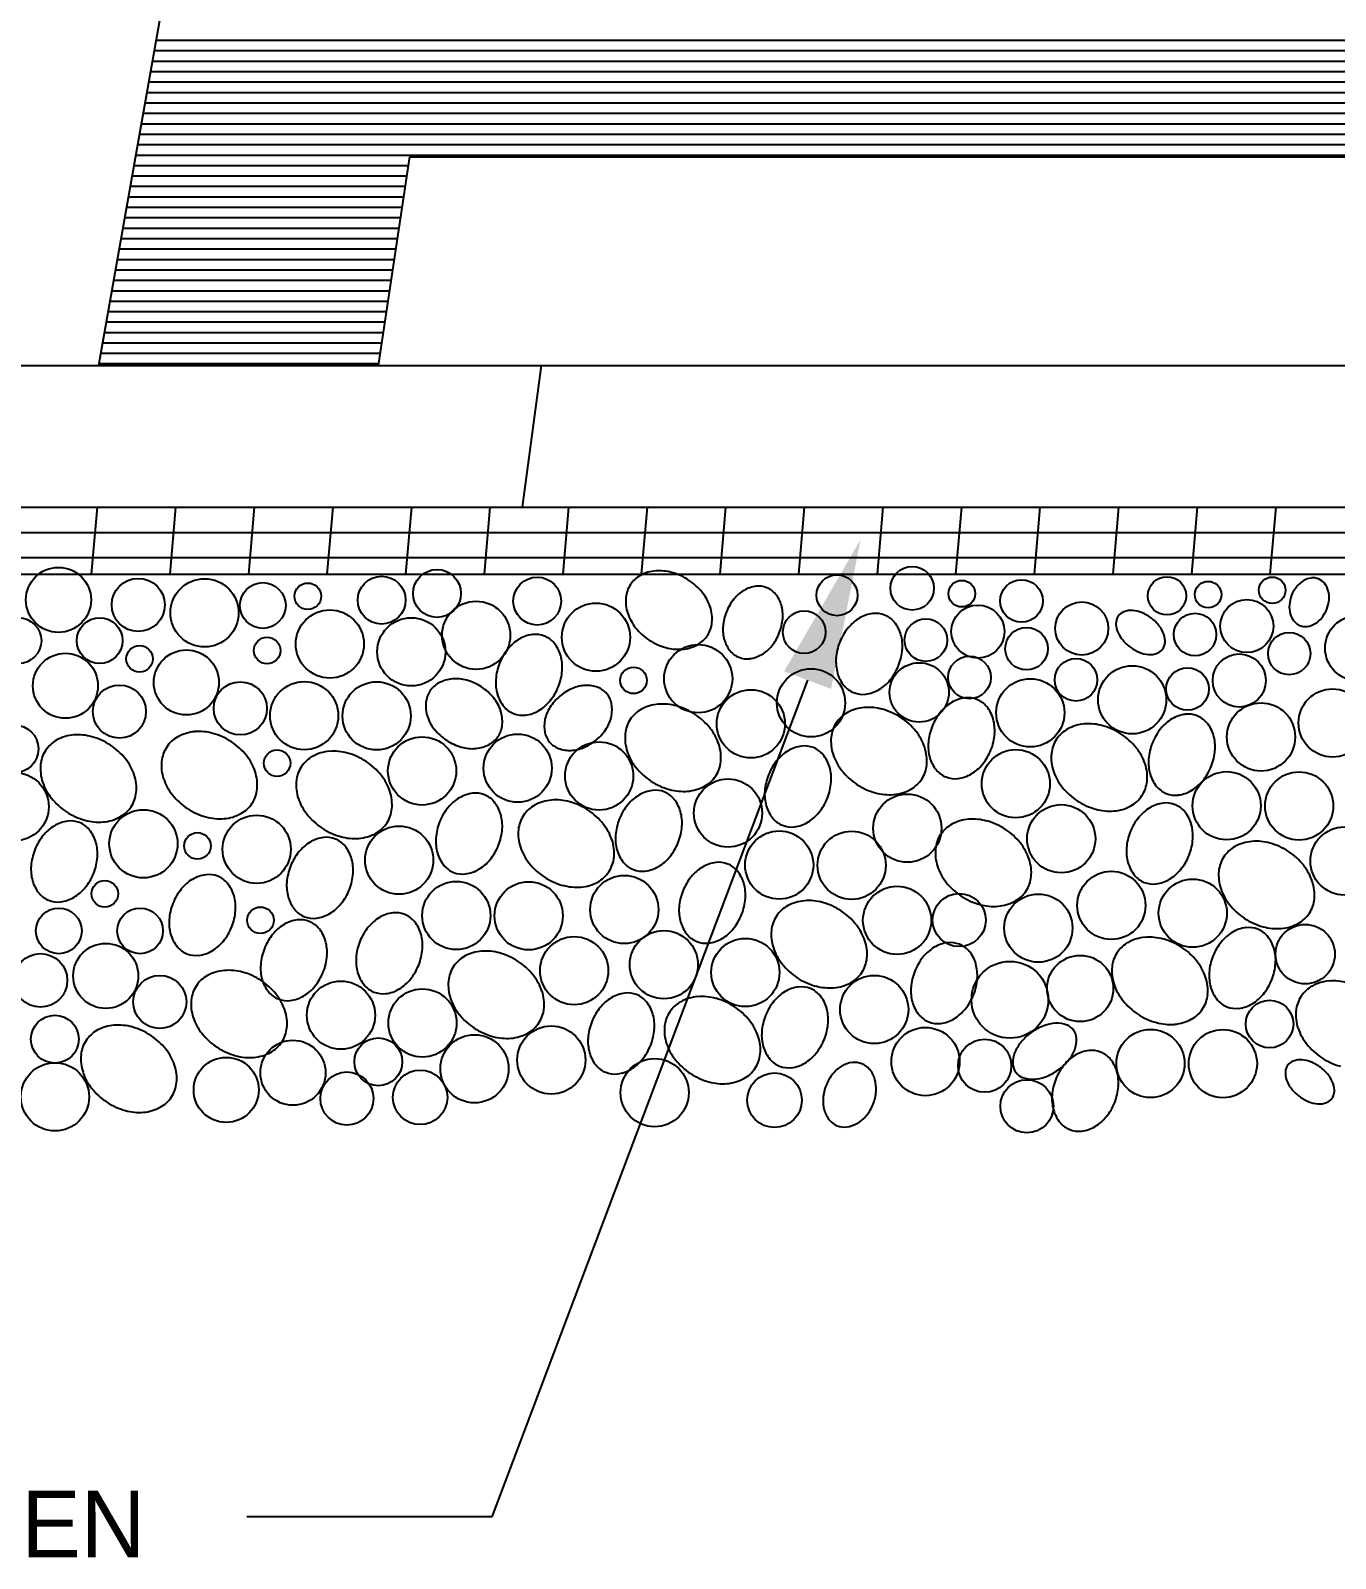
# Paper-space layout 'ESC' of a CAD drawing. Header units: feet, sheet in inches. Extents: x -1.2 to 33.8, y 0.1 to 22.9.
# Drawn here: x 20.463 to 21.554, y 5.223 to 6.501 of the extents above; entities that cross this region are included whole.
import ezdxf

# ---------------------------------------------------------------- set-up
doc = ezdxf.new("R2010")
doc.units = ezdxf.units.FT
doc.header["$MEASUREMENT"] = 0
doc.layers.add('TBLK', color=7, linetype='Continuous')
doc.styles.add('LEROY', font='leroy.shx')

# ---------------------------------------------------------------- blocks, each defined once
blk = doc.blocks.new('ESC DET')
at = {"layer": 'TBLK'}
for p, q in [((22.2445, 7.1342), (22.173, 6.7294)), ((22.221, 7.0013), (25.186, 7.0013)), ((22.2195, 6.9926), (25.186, 6.9926)), ((22.2164, 6.9751), (25.186, 6.9751)), ((22.2179, 6.9838), (25.186, 6.9838)), ((22.2149, 6.9664), (25.186, 6.9664)), ((22.2133, 6.9577), (25.186, 6.9577)), ((22.2102, 6.9402), (25.186, 6.9402)), ((22.2118, 6.9489), (25.186, 6.9489)), ((22.2087, 6.9315), (25.186, 6.9315)), ((22.2056, 6.914), (25.186, 6.914)), ((22.2072, 6.9228), (25.186, 6.9228)), ((22.2041, 6.9053), (25.186, 6.9053)), ((22.4069, 6.7294), (22.4331, 6.9039)), ((22.4331, 6.9039), (25.186, 6.9039)), ((22.201, 6.8879), (22.4307, 6.8879)), ((22.2025, 6.8966), (22.432, 6.8966)), ((22.1995, 6.8792), (22.4294, 6.8792)), ((22.1964, 6.8617), (22.4267, 6.8617)), ((22.1979, 6.8704), (22.4281, 6.8704)), ((22.1948, 6.853), (22.4254, 6.853)), ((22.1918, 6.8355), (22.4228, 6.8355)), ((22.1933, 6.8443), (22.4241, 6.8443)), ((22.1902, 6.8268), (22.4215, 6.8268)), ((22.1871, 6.8094), (22.4189, 6.8094)), ((22.1887, 6.8181), (22.4202, 6.8181)), ((22.1856, 6.8006), (22.4176, 6.8006)), ((22.1825, 6.7832), (22.4149, 6.7832)), ((22.1841, 6.7919), (22.4163, 6.7919)), ((22.181, 6.7745), (22.4136, 6.7745)), ((22.1794, 6.7658), (22.4123, 6.7658)), ((22.1764, 6.7483), (22.4097, 6.7483)), ((22.1779, 6.757), (22.411, 6.757)), ((22.1748, 6.7396), (22.4084, 6.7396)), ((21.9986, 6.7294), (25.4878, 6.7294)), ((22.1733, 6.7309), (22.4071, 6.7309)), ((22.5272, 6.6108), (22.5432, 6.7294)), ((21.9749, 6.6108), (25.5114, 6.6108)), ((22.167, 6.555), (22.1719, 6.6108)), ((22.2327, 6.555), (22.2376, 6.6108)), ((22.2984, 6.555), (22.3033, 6.6108)), ((22.3641, 6.555), (22.3689, 6.6108)), ((22.4297, 6.555), (22.4346, 6.6108)), ((22.4954, 6.555), (22.5003, 6.6108)), ((22.5611, 6.555), (22.566, 6.6108)), ((22.6268, 6.555), (22.6316, 6.6108)), ((22.6924, 6.555), (22.6973, 6.6108)), ((22.7581, 6.555), (22.763, 6.6108)), ((22.8238, 6.555), (22.8287, 6.6108)), ((22.8894, 6.555), (22.8943, 6.6108)), ((22.9551, 6.555), (22.96, 6.6108)), ((23.0208, 6.555), (23.0257, 6.6108)), ((23.0865, 6.555), (23.0914, 6.6108)), ((23.1521, 6.555), (23.157, 6.6108)), ((21.9712, 6.5898), (25.5151, 6.5898)), ((21.9675, 6.5689), (25.5188, 6.5689)), ((21.9651, 6.555), (25.5213, 6.555)), ((22.7655, 6.4664), (22.5016, 5.7668)), ((22.5016, 5.7668), (22.2967, 5.7668))]:
    blk.add_line(p, q, dxfattribs=at)
for centre, radius in [((22.1394, 6.5334), 0.0272), ((22.4095, 6.5332), 0.02), ((22.4558, 6.5388), 0.02), ((22.7901, 6.5373), 0.0171), ((22.8529, 6.5431), 0.0182), ((22.2061, 6.5292), 0.0222), ((22.2615, 6.5226), 0.0285), ((22.3102, 6.5287), 0.0191), ((22.3478, 6.5364), 0.0111), ((22.5395, 6.5324), 0.02), ((22.8944, 6.5386), 0.0111), ((22.9443, 6.5325), 0.0178), ((23.0659, 6.5368), 0.016), ((23.1002, 6.5378), 0.0111), ((23.1538, 6.5414), 0.0111), ((22.4885, 6.5038), 0.0285), ((22.5886, 6.5022), 0.0285), ((22.9078, 6.5069), 0.0222), ((22.9946, 6.5095), 0.0222), ((23.1326, 6.5115), 0.0222), ((22.106, 6.4993), 0.0191), ((22.1738, 6.4993), 0.0191), ((22.3662, 6.4965), 0.0285), ((22.4343, 6.49), 0.0285), ((22.7627, 6.5064), 0.0178), ((22.8644, 6.4998), 0.0178), ((23.0893, 6.5044), 0.0178), ((23.2252, 6.4931), 0.0272), ((22.3138, 6.4911), 0.0111), ((22.9485, 6.4926), 0.0178), ((23.168, 6.4885), 0.0177), ((22.2072, 6.4841), 0.0111), ((22.2463, 6.4644), 0.0272), ((22.6741, 6.4675), 0.0285), ((22.1452, 6.4616), 0.0272), ((22.62, 6.4661), 0.0111), ((22.8588, 6.4561), 0.0248), ((22.9008, 6.4686), 0.0178), ((22.9898, 6.4666), 0.0178), ((23.0368, 6.4499), 0.0285), ((23.083, 6.4589), 0.0178), ((23.1263, 6.466), 0.0222), ((22.2914, 6.4427), 0.0222), ((22.3448, 6.4366), 0.0285), ((22.4053, 6.4364), 0.0285), ((22.7684, 6.4473), 0.0285), ((22.9516, 6.439), 0.0285), ((22.1903, 6.44), 0.0222), ((22.7181, 6.4298), 0.0285), ((23.2043, 6.4305), 0.0285), ((23.1445, 6.4188), 0.0285), ((22.1027, 6.4088), 0.02), ((22.4433, 6.3904), 0.0285), ((22.5232, 6.3927), 0.0285), ((22.5913, 6.3862), 0.0285), ((22.3221, 6.3969), 0.0111), ((22.9395, 6.3797), 0.0285), ((22.1028, 6.3605), 0.0285), ((23.1157, 6.3613), 0.0285), ((23.1763, 6.3611), 0.0285), ((22.699, 6.3552), 0.0285), ((22.8489, 6.3425), 0.0285), ((22.9775, 6.3337), 0.0285), ((22.2104, 6.3295), 0.0285), ((22.3051, 6.3249), 0.0285), ((22.2556, 6.3277), 0.0111), ((22.4241, 6.3158), 0.0285), ((22.7418, 6.3117), 0.0285), ((22.8023, 6.3115), 0.0285), ((23.2142, 6.3151), 0.0285), ((22.1781, 6.2876), 0.0111), ((22.4719, 6.2695), 0.0285), ((22.5324, 6.2693), 0.0285), ((22.6123, 6.2745), 0.0285), ((23.0194, 6.278), 0.0285), ((23.0874, 6.2715), 0.0285), ((22.8403, 6.2655), 0.0285), ((22.8922, 6.2657), 0.0222), ((22.9584, 6.259), 0.0285), ((22.1397, 6.2567), 0.0191), ((22.2076, 6.2567), 0.0191), ((22.3082, 6.2655), 0.0111), ((23.1814, 6.2372), 0.0248), ((22.5704, 6.2234), 0.0285), ((22.6454, 6.2284), 0.0285), ((22.7135, 6.2219), 0.0285), ((22.1244, 6.2153), 0.0224), ((22.1789, 6.219), 0.0272), ((22.9933, 6.2085), 0.0277), ((22.9346, 6.1991), 0.0321), ((22.2241, 6.1973), 0.0222), ((22.3755, 6.1862), 0.0285), ((22.4436, 6.1797), 0.0285), ((22.8212, 6.1909), 0.0285), ((23.1516, 6.1788), 0.0199), ((22.1364, 6.1661), 0.02), ((22.4871, 6.1414), 0.0285), ((22.5513, 6.1487), 0.0285), ((22.864, 6.1474), 0.0285), ((23.0521, 6.1458), 0.0285), ((23.1126, 6.1457), 0.0285), ((22.3354, 6.1381), 0.0272), ((22.4067, 6.1472), 0.02), ((22.9135, 6.1439), 0.0222), ((22.1365, 6.1179), 0.0285), ((22.2796, 6.1237), 0.0272), ((22.6377, 6.1214), 0.0285), ((22.3805, 6.1165), 0.0222), ((22.4417, 6.1175), 0.0228), ((22.7379, 6.1151), 0.0228), ((22.9488, 6.11), 0.0222)]:
    blk.add_circle(centre, radius, dxfattribs=at)
for centre, radius, start, end in [((22.6372, 6.5331), 0.0237, 118.6246, 146.5917), ((22.6411, 6.526), 0.0318, 94.5496, 118.6246), ((22.6417, 6.5184), 0.0393, 74.4989, 94.5496), ((22.639, 6.5089), 0.0492, 56.5917, 74.4989), ((22.6372, 6.5331), 0.0237, 146.5917, 174.5588), ((22.639, 6.5089), 0.0492, 38.6845, 56.5917), ((22.729, 6.5137), 0.0323, 121.1501, 140.8811), ((22.7255, 6.5196), 0.0254, 96.9668, 121.1501), ((22.7246, 6.5267), 0.0182, 68.3117, 96.9668), ((22.7246, 6.5267), 0.0182, 39.6566, 68.3117), ((23.1956, 6.5271), 0.0275, 140.8811, 158.3117), ((23.1909, 6.5309), 0.0215, 121.1501, 140.8811), ((23.1886, 6.5348), 0.017, 96.9668, 121.1501), ((23.188, 6.5396), 0.0122, 68.3117, 96.9668), ((23.188, 6.5396), 0.0122, 39.6566, 68.3117), ((23.1843, 6.5365), 0.017, 15.4734, 39.6566), ((23.1799, 6.5353), 0.0215, 355.7424, 15.4734), ((22.6453, 6.5323), 0.0318, 174.5588, 198.6338), ((22.6468, 6.5151), 0.0393, 18.6338, 38.6845), ((22.6539, 6.5175), 0.0318, 354.5588, 18.6338), ((22.736, 6.5081), 0.0413, 140.8811, 158.3117), ((22.7191, 6.5221), 0.0254, 15.4734, 39.6566), ((22.7125, 6.5203), 0.0323, 355.7424, 15.4734), ((23.1956, 6.5271), 0.0275, 158.3117, 175.7424), ((23.1896, 6.5276), 0.0215, 175.7424, 195.4734), ((23.1739, 6.5358), 0.0275, 338.3117, 355.7424), ((22.6524, 6.5347), 0.0393, 198.6338, 218.6845), ((22.736, 6.5081), 0.0413, 158.3117, 175.7424), ((22.7035, 6.521), 0.0413, 338.3117, 355.7424), ((22.8273, 6.4874), 0.0359, 121.1501, 140.8811), ((22.8233, 6.4939), 0.0283, 96.9668, 121.1501), ((22.8224, 6.5018), 0.0203, 68.3117, 96.9668), ((22.8224, 6.5018), 0.0203, 39.6566, 68.3117), ((22.8162, 6.4967), 0.0283, 15.4734, 39.6566), ((23.0333, 6.5141), 0.01, 142.7274, 175.2468), ((23.0407, 6.5135), 0.0175, 175.2468, 199.7156), ((23.0333, 6.5141), 0.01, 110.208, 142.7274), ((23.0359, 6.5071), 0.0175, 85.7391, 110.208), ((23.0353, 6.4995), 0.0251, 67.7896, 85.7391), ((23.0314, 6.4898), 0.0355, 52.7274, 67.7896), ((23.0314, 6.4898), 0.0355, 37.6651, 52.7274), ((23.1852, 6.5264), 0.017, 195.4734, 219.6566), ((23.1815, 6.5233), 0.0122, 219.6566, 248.3117), ((23.1786, 6.532), 0.0215, 301.1501, 320.8811), ((23.1739, 6.5358), 0.0275, 320.8811, 338.3117), ((22.539, 6.4763), 0.0283, 96.9668, 121.1501), ((22.5381, 6.4843), 0.0203, 68.3117, 96.9668), ((22.5381, 6.4843), 0.0203, 39.6566, 68.3117), ((22.6602, 6.5409), 0.0492, 218.6845, 236.5917), ((22.662, 6.5167), 0.0237, 298.6246, 326.5917), ((22.662, 6.5167), 0.0237, 326.5917, 354.5588), ((22.727, 6.5087), 0.0323, 175.7424, 195.4734), ((22.7035, 6.521), 0.0413, 320.8811, 338.3117), ((22.835, 6.4811), 0.0459, 140.8811, 158.3117), ((22.8089, 6.4947), 0.0359, 355.7424, 15.4734), ((23.0479, 6.5161), 0.0251, 199.7156, 217.6651), ((23.0396, 6.4962), 0.0251, 19.7156, 37.6651), ((23.0468, 6.4988), 0.0175, 355.2468, 19.7156), ((23.1815, 6.5233), 0.0122, 248.3117, 276.9668), ((23.1809, 6.5281), 0.017, 276.9668, 301.1501), ((22.5507, 6.4635), 0.0459, 140.8811, 158.3117), ((22.543, 6.4699), 0.0359, 121.1501, 140.8811), ((22.5319, 6.4792), 0.0283, 15.4734, 39.6566), ((22.6602, 6.5409), 0.0492, 236.5917, 254.4989), ((22.6575, 6.5314), 0.0393, 254.4989, 274.5496), ((22.6581, 6.5238), 0.0318, 274.5496, 298.6246), ((22.7204, 6.5069), 0.0254, 195.4734, 219.6566), ((22.7149, 6.5023), 0.0182, 219.6566, 248.3117), ((22.7105, 6.5153), 0.0323, 301.1501, 320.8811), ((22.835, 6.4811), 0.0459, 158.3117, 175.7424), ((22.7989, 6.4955), 0.0459, 338.3117, 355.7424), ((23.0562, 6.5225), 0.0355, 217.6651, 232.7274), ((23.0562, 6.5225), 0.0355, 232.7274, 247.7896), ((23.0522, 6.5128), 0.0251, 247.7896, 265.7391), ((23.0542, 6.4982), 0.01, 290.208, 322.7274), ((23.0542, 6.4982), 0.01, 322.7274, 355.2468), ((22.5507, 6.4635), 0.0459, 158.3117, 175.7424), ((22.5246, 6.4772), 0.0359, 355.7424, 15.4734), ((22.7149, 6.5023), 0.0182, 248.3117, 276.9668), ((22.714, 6.5095), 0.0254, 276.9668, 301.1501), ((22.8251, 6.4818), 0.0359, 175.7424, 195.4734), ((22.7989, 6.4955), 0.0459, 320.8811, 338.3117), ((23.0517, 6.5052), 0.0175, 265.7391, 290.208), ((22.4674, 6.4456), 0.021, 118.6246, 146.5917), ((22.4708, 6.4392), 0.0282, 94.5496, 118.6246), ((22.4714, 6.4325), 0.035, 74.4989, 94.5496), ((22.469, 6.4241), 0.0437, 56.5917, 74.4989), ((22.5408, 6.4643), 0.0359, 175.7424, 195.4734), ((22.5146, 6.4779), 0.0459, 338.3117, 355.7424), ((22.8177, 6.4798), 0.0283, 195.4734, 219.6566), ((22.8067, 6.4891), 0.0359, 301.1501, 320.8811), ((22.4674, 6.4456), 0.021, 146.5917, 174.5588), ((22.469, 6.4241), 0.0437, 38.6845, 56.5917), ((22.4759, 6.4295), 0.035, 18.6338, 38.6845), ((22.5334, 6.4623), 0.0283, 195.4734, 219.6566), ((22.5146, 6.4779), 0.0459, 320.8811, 338.3117), ((22.5851, 6.4214), 0.0413, 130.3578, 147.7885), ((22.5851, 6.4214), 0.0413, 112.9272, 130.3578), ((22.5816, 6.4297), 0.0323, 93.1962, 112.9272), ((22.5812, 6.4365), 0.0254, 69.0129, 93.1962), ((22.5838, 6.4432), 0.0182, 40.3578, 69.0129), ((22.5838, 6.4432), 0.0182, 11.7027, 40.3578), ((22.8116, 6.4747), 0.0203, 219.6566, 248.3117), ((22.8116, 6.4747), 0.0203, 248.3117, 276.9668), ((22.8106, 6.4827), 0.0283, 276.9668, 301.1501), ((22.9005, 6.4234), 0.0283, 96.9668, 121.1501), ((22.8995, 6.4313), 0.0203, 68.3117, 96.9668), ((22.4745, 6.4449), 0.0282, 174.5588, 198.6338), ((22.4822, 6.4317), 0.0282, 354.5588, 18.6338), ((22.5273, 6.4572), 0.0203, 219.6566, 248.3117), ((22.5273, 6.4572), 0.0203, 248.3117, 276.9668), ((22.5263, 6.4651), 0.0283, 276.9668, 301.1501), ((22.5224, 6.4716), 0.0359, 301.1501, 320.8811), ((22.5775, 6.4262), 0.0323, 147.7885, 167.5195), ((22.5767, 6.4418), 0.0254, 347.5195, 11.7027), ((22.6392, 6.4189), 0.0263, 118.6246, 146.5917), ((22.6435, 6.411), 0.0353, 94.5496, 118.6246), ((22.6442, 6.4026), 0.0437, 74.4989, 94.5496), ((22.6413, 6.392), 0.0547, 56.5917, 74.4989), ((22.8114, 6.4161), 0.0263, 118.6246, 146.5917), ((22.8157, 6.4082), 0.0353, 94.5496, 118.6246), ((22.8163, 6.3998), 0.0437, 74.4989, 94.5496), ((22.8134, 6.3893), 0.0547, 56.5917, 74.4989), ((22.9122, 6.4106), 0.0459, 140.8811, 158.3117), ((22.9044, 6.4169), 0.0359, 121.1501, 140.8811), ((22.8995, 6.4313), 0.0203, 39.6566, 68.3117), ((22.8934, 6.4262), 0.0283, 15.4734, 39.6566), ((22.4809, 6.447), 0.035, 198.6338, 218.6845), ((22.4894, 6.431), 0.021, 326.5917, 354.5588), ((22.5708, 6.4277), 0.0254, 167.5195, 191.7027), ((22.5625, 6.4481), 0.0413, 310.3578, 327.7885), ((22.5701, 6.4433), 0.0323, 327.7885, 347.5195), ((22.6392, 6.4189), 0.0263, 146.5917, 174.5588), ((22.6413, 6.392), 0.0547, 38.6845, 56.5917), ((22.6498, 6.3989), 0.0437, 18.6338, 38.6845), ((22.8114, 6.4161), 0.0263, 146.5917, 174.5588), ((22.8134, 6.3893), 0.0547, 38.6845, 56.5917), ((22.9122, 6.4106), 0.0459, 158.3117, 175.7424), ((22.886, 6.4242), 0.0359, 355.7424, 15.4734), ((22.9955, 6.4024), 0.0263, 118.6246, 146.5917), ((22.9998, 6.3945), 0.0353, 94.5496, 118.6246), ((23.0005, 6.3861), 0.0437, 74.4989, 94.5496), ((22.9975, 6.3755), 0.0547, 56.5917, 74.4989), ((23.0963, 6.3968), 0.0459, 140.8811, 158.3117), ((23.0885, 6.4031), 0.0359, 121.1501, 140.8811), ((23.0846, 6.4096), 0.0283, 96.9668, 121.1501), ((23.0836, 6.4176), 0.0203, 68.3117, 96.9668), ((23.0836, 6.4176), 0.0203, 39.6566, 68.3117), ((23.0775, 6.4125), 0.0283, 15.4734, 39.6566), ((22.1507, 6.3932), 0.0263, 118.6246, 146.5917), ((22.155, 6.3853), 0.0353, 94.5496, 118.6246), ((22.1556, 6.3769), 0.0437, 74.4989, 94.5496), ((22.1527, 6.3663), 0.0547, 56.5917, 74.4989), ((22.2518, 6.3959), 0.0263, 118.6246, 146.5917), ((22.2561, 6.388), 0.0353, 94.5496, 118.6246), ((22.2567, 6.3797), 0.0437, 74.4989, 94.5496), ((22.2538, 6.3691), 0.0547, 56.5917, 74.4989), ((22.2538, 6.3691), 0.0547, 38.6845, 56.5917), ((22.4878, 6.4525), 0.0437, 218.6845, 236.5917), ((22.4878, 6.4525), 0.0437, 236.5917, 254.4989), ((22.486, 6.4373), 0.0282, 274.5496, 298.6246), ((22.4894, 6.431), 0.021, 298.6246, 326.5917), ((22.5638, 6.4262), 0.0182, 191.7027, 220.3578), ((22.5638, 6.4262), 0.0182, 220.3578, 249.0129), ((22.5625, 6.4481), 0.0413, 292.9272, 310.3578), ((22.6482, 6.418), 0.0353, 174.5588, 198.6338), ((22.6578, 6.4015), 0.0353, 354.5588, 18.6338), ((22.8203, 6.4153), 0.0353, 174.5588, 198.6338), ((22.822, 6.3961), 0.0437, 18.6338, 38.6845), ((22.9022, 6.4113), 0.0359, 175.7424, 195.4734), ((22.8761, 6.4249), 0.0459, 338.3117, 355.7424), ((22.9955, 6.4024), 0.0263, 146.5917, 174.5588), ((22.9975, 6.3755), 0.0547, 38.6845, 56.5917), ((23.0963, 6.3968), 0.0459, 158.3117, 175.7424), ((23.0702, 6.4104), 0.0359, 355.7424, 15.4734), ((22.1507, 6.3932), 0.0263, 146.5917, 174.5588), ((22.1527, 6.3663), 0.0547, 38.6845, 56.5917), ((22.1613, 6.3732), 0.0437, 18.6338, 38.6845), ((22.2518, 6.3959), 0.0263, 146.5917, 174.5588), ((22.2624, 6.3759), 0.0437, 18.6338, 38.6845), ((22.3644, 6.3795), 0.0263, 118.6246, 146.5917), ((22.3687, 6.3716), 0.0353, 94.5496, 118.6246), ((22.3693, 6.3632), 0.0437, 74.4989, 94.5496), ((22.3664, 6.3526), 0.0547, 56.5917, 74.4989), ((22.4854, 6.444), 0.035, 254.4989, 274.5496), ((22.5664, 6.4329), 0.0254, 249.0129, 273.1962), ((22.566, 6.4398), 0.0323, 273.1962, 292.9272), ((22.6561, 6.4207), 0.0437, 198.6338, 218.6845), ((22.7677, 6.3765), 0.0359, 121.1501, 140.8811), ((22.7638, 6.383), 0.0283, 96.9668, 121.1501), ((22.7628, 6.391), 0.0203, 68.3117, 96.9668), ((22.7628, 6.391), 0.0203, 39.6566, 68.3117), ((22.7567, 6.3858), 0.0283, 15.4734, 39.6566), ((22.8283, 6.418), 0.0437, 198.6338, 218.6845), ((22.8299, 6.3988), 0.0353, 354.5588, 18.6338), ((22.8949, 6.4093), 0.0283, 195.4734, 219.6566), ((22.8761, 6.4249), 0.0459, 320.8811, 338.3117), ((23.0044, 6.4015), 0.0353, 174.5588, 198.6338), ((23.0061, 6.3824), 0.0437, 18.6338, 38.6845), ((23.0863, 6.3976), 0.0359, 175.7424, 195.4734), ((23.0602, 6.4112), 0.0459, 338.3117, 355.7424), ((22.1596, 6.3923), 0.0353, 174.5588, 198.6338), ((22.1693, 6.3759), 0.0353, 354.5588, 18.6338), ((22.2607, 6.3951), 0.0353, 174.5588, 198.6338), ((22.2703, 6.3786), 0.0353, 354.5588, 18.6338), ((22.3644, 6.3795), 0.0263, 146.5917, 174.5588), ((22.3664, 6.3526), 0.0547, 38.6845, 56.5917), ((22.6647, 6.4276), 0.0547, 218.6845, 236.5917), ((22.6668, 6.4007), 0.0263, 326.5917, 354.5588), ((22.7755, 6.3702), 0.0459, 158.3117, 175.7424), ((22.7755, 6.3702), 0.0459, 140.8811, 158.3117), ((22.7494, 6.3838), 0.0359, 355.7424, 15.4734), ((22.8369, 6.4248), 0.0547, 218.6845, 236.5917), ((22.8389, 6.398), 0.0263, 326.5917, 354.5588), ((22.8887, 6.4042), 0.0203, 219.6566, 248.3117), ((22.8878, 6.4121), 0.0283, 276.9668, 301.1501), ((22.8838, 6.4186), 0.0359, 301.1501, 320.8811), ((23.0124, 6.4042), 0.0437, 198.6338, 218.6845), ((23.0141, 6.3851), 0.0353, 354.5588, 18.6338), ((23.079, 6.3955), 0.0283, 195.4734, 219.6566), ((23.0602, 6.4112), 0.0459, 320.8811, 338.3117), ((22.1676, 6.395), 0.0437, 198.6338, 218.6845), ((22.2687, 6.3978), 0.0437, 198.6338, 218.6845), ((22.2793, 6.3778), 0.0263, 326.5917, 354.5588), ((22.3733, 6.3786), 0.0353, 174.5588, 198.6338), ((22.375, 6.3595), 0.0437, 18.6338, 38.6845), ((22.6647, 6.4276), 0.0547, 236.5917, 254.4989), ((22.6382, 6.354), 0.0203, 68.3117, 96.9668), ((22.6618, 6.417), 0.0437, 254.4989, 274.5496), ((22.6624, 6.4086), 0.0353, 274.5496, 298.6246), ((22.6668, 6.4007), 0.0263, 298.6246, 326.5917), ((22.7394, 6.3846), 0.0459, 338.3117, 355.7424), ((22.8369, 6.4248), 0.0547, 236.5917, 254.4989), ((22.8346, 6.4059), 0.0353, 274.5496, 298.6246), ((22.8389, 6.398), 0.0263, 298.6246, 326.5917), ((22.8887, 6.4042), 0.0203, 248.3117, 276.9668), ((23.021, 6.4111), 0.0547, 218.6845, 236.5917), ((23.023, 6.3842), 0.0263, 326.5917, 354.5588), ((23.0728, 6.3904), 0.0203, 219.6566, 248.3117), ((23.0679, 6.4049), 0.0359, 301.1501, 320.8811), ((22.1762, 6.4019), 0.0547, 218.6845, 236.5917), ((22.1782, 6.375), 0.0263, 326.5917, 354.5588), ((22.2773, 6.4046), 0.0547, 218.6845, 236.5917), ((22.2793, 6.3778), 0.0263, 298.6246, 326.5917), ((22.3813, 6.3813), 0.0437, 198.6338, 218.6845), ((22.3829, 6.3621), 0.0353, 354.5588, 18.6338), ((22.4929, 6.3371), 0.0359, 121.1501, 140.8811), ((22.489, 6.3436), 0.0283, 96.9668, 121.1501), ((22.488, 6.3516), 0.0203, 68.3117, 96.9668), ((22.488, 6.3516), 0.0203, 39.6566, 68.3117), ((22.4818, 6.3464), 0.0283, 15.4734, 39.6566), ((22.55, 6.3387), 0.0263, 118.6246, 146.5917), ((22.5543, 6.3308), 0.0353, 94.5496, 118.6246), ((22.555, 6.3225), 0.0437, 74.4989, 94.5496), ((22.552, 6.3119), 0.0547, 56.5917, 74.4989), ((22.6508, 6.3332), 0.0459, 140.8811, 158.3117), ((22.6431, 6.3395), 0.0359, 121.1501, 140.8811), ((22.6391, 6.346), 0.0283, 96.9668, 121.1501), ((22.6382, 6.354), 0.0203, 39.6566, 68.3117), ((22.632, 6.3488), 0.0283, 15.4734, 39.6566), ((22.7655, 6.3709), 0.0359, 175.7424, 195.4734), ((22.7394, 6.3846), 0.0459, 320.8811, 338.3117), ((22.8339, 6.4142), 0.0437, 254.4989, 274.5496), ((23.021, 6.4111), 0.0547, 236.5917, 254.4989), ((23.023, 6.3842), 0.0263, 298.6246, 326.5917), ((23.0661, 6.3353), 0.0283, 96.9668, 121.1501), ((23.0651, 6.3433), 0.0203, 68.3117, 96.9668), ((23.0728, 6.3904), 0.0203, 248.3117, 276.9668), ((23.0651, 6.3433), 0.0203, 39.6566, 68.3117), ((23.0719, 6.3984), 0.0283, 276.9668, 301.1501), ((22.1762, 6.4019), 0.0547, 236.5917, 254.4989), ((22.1732, 6.3913), 0.0437, 254.4989, 274.5496), ((22.1739, 6.3829), 0.0353, 274.5496, 298.6246), ((22.1782, 6.375), 0.0263, 298.6246, 326.5917), ((22.2773, 6.4046), 0.0547, 236.5917, 254.4989), ((22.2743, 6.3941), 0.0437, 254.4989, 274.5496), ((22.275, 6.3857), 0.0353, 274.5496, 298.6246), ((22.3899, 6.3882), 0.0547, 218.6845, 236.5917), ((22.3919, 6.3613), 0.0263, 326.5917, 354.5588), ((22.5006, 6.3308), 0.0459, 140.8811, 158.3117), ((22.4745, 6.3444), 0.0359, 355.7424, 15.4734), ((22.55, 6.3387), 0.0263, 146.5917, 174.5588), ((22.552, 6.3119), 0.0547, 38.6845, 56.5917), ((22.6508, 6.3332), 0.0459, 158.3117, 175.7424), ((22.6247, 6.3468), 0.0359, 355.7424, 15.4734), ((22.7582, 6.3689), 0.0283, 195.4734, 219.6566), ((22.752, 6.3638), 0.0203, 219.6566, 248.3117), ((22.7471, 6.3783), 0.0359, 301.1501, 320.8811), ((22.9029, 6.3148), 0.0353, 94.5496, 118.6246), ((22.9036, 6.3064), 0.0437, 74.4989, 94.5496), ((23.018, 6.4005), 0.0437, 254.4989, 274.5496), ((23.0187, 6.3921), 0.0353, 274.5496, 298.6246), ((23.0778, 6.3225), 0.0459, 140.8811, 158.3117), ((23.07, 6.3288), 0.0359, 121.1501, 140.8811), ((23.059, 6.3382), 0.0283, 15.4734, 39.6566), ((22.1623, 6.3075), 0.0459, 140.8811, 158.3117), ((22.1545, 6.3138), 0.0359, 121.1501, 140.8811), ((22.1506, 6.3203), 0.0283, 96.9668, 121.1501), ((22.1496, 6.3283), 0.0203, 68.3117, 96.9668), ((22.1496, 6.3283), 0.0203, 39.6566, 68.3117), ((22.1434, 6.3231), 0.0283, 15.4734, 39.6566), ((22.3899, 6.3882), 0.0547, 236.5917, 254.4989), ((22.3876, 6.3692), 0.0353, 274.5496, 298.6246), ((22.3919, 6.3613), 0.0263, 298.6246, 326.5917), ((22.5006, 6.3308), 0.0459, 158.3117, 175.7424), ((22.4645, 6.3452), 0.0459, 338.3117, 355.7424), ((22.5589, 6.3379), 0.0353, 174.5588, 198.6338), ((22.5606, 6.3187), 0.0437, 18.6338, 38.6845), ((22.6408, 6.3339), 0.0359, 175.7424, 195.4734), ((22.6147, 6.3476), 0.0459, 338.3117, 355.7424), ((22.752, 6.3638), 0.0203, 248.3117, 276.9668), ((22.7511, 6.3718), 0.0283, 276.9668, 301.1501), ((22.8986, 6.3227), 0.0263, 146.5917, 174.5588), ((22.8986, 6.3227), 0.0263, 118.6246, 146.5917), ((22.9007, 6.2959), 0.0547, 56.5917, 74.4989), ((22.9007, 6.2959), 0.0547, 38.6845, 56.5917), ((23.0778, 6.3225), 0.0459, 158.3117, 175.7424), ((23.0516, 6.3362), 0.0359, 355.7424, 15.4734), ((22.1623, 6.3075), 0.0459, 158.3117, 175.7424), ((22.1361, 6.3211), 0.0359, 355.7424, 15.4734), ((22.3682, 6.3001), 0.0359, 121.1501, 140.8811), ((22.3643, 6.3066), 0.0283, 96.9668, 121.1501), ((22.3633, 6.3146), 0.0203, 68.3117, 96.9668), ((22.3633, 6.3146), 0.0203, 39.6566, 68.3117), ((22.3869, 6.3776), 0.0437, 254.4989, 274.5496), ((22.3571, 6.3094), 0.0283, 15.4734, 39.6566), ((22.4907, 6.3315), 0.0359, 175.7424, 195.4734), ((22.4645, 6.3452), 0.0459, 320.8811, 338.3117), ((22.5669, 6.3406), 0.0437, 198.6338, 218.6845), ((22.5686, 6.3214), 0.0353, 354.5588, 18.6338), ((22.6335, 6.3319), 0.0283, 195.4734, 219.6566), ((22.6147, 6.3476), 0.0459, 320.8811, 338.3117), ((22.9076, 6.3219), 0.0353, 174.5588, 198.6338), ((22.9092, 6.3027), 0.0437, 18.6338, 38.6845), ((23.0678, 6.3233), 0.0359, 175.7424, 195.4734), ((23.0417, 6.3369), 0.0459, 338.3117, 355.7424), ((23.1353, 6.3041), 0.0263, 118.6246, 146.5917), ((23.1396, 6.2962), 0.0353, 94.5496, 118.6246), ((23.1403, 6.2879), 0.0437, 74.4989, 94.5496), ((23.1374, 6.2773), 0.0547, 56.5917, 74.4989), ((22.1523, 6.3082), 0.0359, 175.7424, 195.4734), ((22.1262, 6.3219), 0.0459, 338.3117, 355.7424), ((22.376, 6.2938), 0.0459, 158.3117, 175.7424), ((22.376, 6.2938), 0.0459, 140.8811, 158.3117), ((22.3498, 6.3074), 0.0359, 355.7424, 15.4734), ((22.4834, 6.3295), 0.0283, 195.4734, 219.6566), ((22.4772, 6.3244), 0.0203, 219.6566, 248.3117), ((22.4723, 6.3389), 0.0359, 301.1501, 320.8811), ((22.5755, 6.3474), 0.0547, 218.6845, 236.5917), ((22.5775, 6.3206), 0.0263, 326.5917, 354.5588), ((22.6274, 6.3268), 0.0203, 219.6566, 248.3117), ((22.6264, 6.3348), 0.0283, 276.9668, 301.1501), ((22.6225, 6.3413), 0.0359, 301.1501, 320.8811), ((22.6922, 6.2857), 0.0283, 96.9668, 121.1501), ((22.6912, 6.2937), 0.0203, 68.3117, 96.9668), ((22.6912, 6.2937), 0.0203, 39.6566, 68.3117), ((22.9155, 6.3246), 0.0437, 198.6338, 218.6845), ((22.9172, 6.3054), 0.0353, 354.5588, 18.6338), ((23.0605, 6.3213), 0.0283, 195.4734, 219.6566), ((23.0417, 6.3369), 0.0459, 320.8811, 338.3117), ((23.1353, 6.3041), 0.0263, 146.5917, 174.5588), ((23.1374, 6.2773), 0.0547, 38.6845, 56.5917), ((23.1459, 6.2841), 0.0437, 18.6338, 38.6845), ((22.145, 6.3062), 0.0283, 195.4734, 219.6566), ((22.1262, 6.3219), 0.0459, 320.8811, 338.3117), ((22.2699, 6.2691), 0.0359, 121.1501, 140.8811), ((22.266, 6.2755), 0.0283, 96.9668, 121.1501), ((22.265, 6.2835), 0.0203, 68.3117, 96.9668), ((22.265, 6.2835), 0.0203, 39.6566, 68.3117), ((22.3399, 6.3082), 0.0459, 338.3117, 355.7424), ((22.4772, 6.3244), 0.0203, 248.3117, 276.9668), ((22.4762, 6.3324), 0.0283, 276.9668, 301.1501), ((22.5755, 6.3474), 0.0547, 236.5917, 254.4989), ((22.5775, 6.3206), 0.0263, 298.6246, 326.5917), ((22.6274, 6.3268), 0.0203, 248.3117, 276.9668), ((22.7038, 6.2729), 0.0459, 140.8811, 158.3117), ((22.6961, 6.2793), 0.0359, 121.1501, 140.8811), ((22.685, 6.2886), 0.0283, 15.4734, 39.6566), ((22.9262, 6.3046), 0.0263, 326.5917, 354.5588), ((23.0543, 6.3161), 0.0203, 219.6566, 248.3117), ((23.0534, 6.3241), 0.0283, 276.9668, 301.1501), ((23.0494, 6.3306), 0.0359, 301.1501, 320.8811), ((23.1443, 6.3033), 0.0353, 174.5588, 198.6338), ((23.1539, 6.2868), 0.0353, 354.5588, 18.6338), ((22.1388, 6.3011), 0.0203, 219.6566, 248.3117), ((22.1378, 6.3091), 0.0283, 276.9668, 301.1501), ((22.1339, 6.3156), 0.0359, 301.1501, 320.8811), ((22.2777, 6.2627), 0.0459, 140.8811, 158.3117), ((22.2589, 6.2784), 0.0283, 15.4734, 39.6566), ((22.2516, 6.2764), 0.0359, 355.7424, 15.4734), ((22.366, 6.2945), 0.0359, 175.7424, 195.4734), ((22.3587, 6.2925), 0.0283, 195.4734, 219.6566), ((22.3399, 6.3082), 0.0459, 320.8811, 338.3117), ((22.5726, 6.3369), 0.0437, 254.4989, 274.5496), ((22.5732, 6.3285), 0.0353, 274.5496, 298.6246), ((22.7038, 6.2729), 0.0459, 158.3117, 175.7424), ((22.6777, 6.2866), 0.0359, 355.7424, 15.4734), ((22.9241, 6.3314), 0.0547, 218.6845, 236.5917), ((22.9241, 6.3314), 0.0547, 236.5917, 254.4989), ((22.9262, 6.3046), 0.0263, 298.6246, 326.5917), ((23.0543, 6.3161), 0.0203, 248.3117, 276.9668), ((23.1523, 6.306), 0.0437, 198.6338, 218.6845), ((22.1388, 6.3011), 0.0203, 248.3117, 276.9668), ((22.2777, 6.2627), 0.0459, 158.3117, 175.7424), ((22.2416, 6.2771), 0.0459, 338.3117, 355.7424), ((22.3525, 6.2874), 0.0203, 219.6566, 248.3117), ((22.3476, 6.3019), 0.0359, 301.1501, 320.8811), ((22.6939, 6.2737), 0.0359, 175.7424, 195.4734), ((22.6677, 6.2873), 0.0459, 338.3117, 355.7424), ((22.7614, 6.2546), 0.0263, 118.6246, 146.5917), ((22.7657, 6.2466), 0.0353, 94.5496, 118.6246), ((22.7664, 6.2383), 0.0437, 74.4989, 94.5496), ((22.7634, 6.2277), 0.0547, 56.5917, 74.4989), ((22.7634, 6.2277), 0.0547, 38.6845, 56.5917), ((22.9212, 6.3208), 0.0437, 254.4989, 274.5496), ((22.9218, 6.3125), 0.0353, 274.5496, 298.6246), ((23.1608, 6.3128), 0.0547, 218.6845, 236.5917), ((23.1629, 6.286), 0.0263, 326.5917, 354.5588), ((22.2677, 6.2635), 0.0359, 175.7424, 195.4734), ((22.2416, 6.2771), 0.0459, 320.8811, 338.3117), ((22.3464, 6.2313), 0.0359, 121.1501, 140.8811), ((22.3425, 6.2378), 0.0283, 96.9668, 121.1501), ((22.3415, 6.2457), 0.0203, 68.3117, 96.9668), ((22.3525, 6.2874), 0.0203, 248.3117, 276.9668), ((22.3415, 6.2457), 0.0203, 39.6566, 68.3117), ((22.3515, 6.2954), 0.0283, 276.9668, 301.1501), ((22.4339, 6.2308), 0.0459, 140.8811, 158.3117), ((22.4262, 6.2371), 0.0359, 121.1501, 140.8811), ((22.4223, 6.2436), 0.0283, 96.9668, 121.1501), ((22.4213, 6.2515), 0.0203, 68.3117, 96.9668), ((22.4213, 6.2515), 0.0203, 39.6566, 68.3117), ((22.4151, 6.2464), 0.0283, 15.4734, 39.6566), ((22.6866, 6.2717), 0.0283, 195.4734, 219.6566), ((22.6677, 6.2873), 0.0459, 320.8811, 338.3117), ((22.7614, 6.2546), 0.0263, 146.5917, 174.5588), ((22.772, 6.2345), 0.0437, 18.6338, 38.6845), ((23.1352, 6.2313), 0.0283, 96.9668, 121.1501), ((23.1608, 6.3128), 0.0547, 236.5917, 254.4989), ((23.1343, 6.2392), 0.0203, 68.3117, 96.9668), ((23.1579, 6.3023), 0.0437, 254.4989, 274.5496), ((23.1586, 6.2939), 0.0353, 274.5496, 298.6246), ((23.1629, 6.286), 0.0263, 298.6246, 326.5917), ((22.2604, 6.2615), 0.0283, 195.4734, 219.6566), ((22.2493, 6.2708), 0.0359, 301.1501, 320.8811), ((22.3542, 6.225), 0.0459, 140.8811, 158.3117), ((22.3354, 6.2406), 0.0283, 15.4734, 39.6566), ((22.328, 6.2386), 0.0359, 355.7424, 15.4734), ((22.4339, 6.2308), 0.0459, 158.3117, 175.7424), ((22.4078, 6.2444), 0.0359, 355.7424, 15.4734), ((22.6804, 6.2666), 0.0203, 219.6566, 248.3117), ((22.6804, 6.2666), 0.0203, 248.3117, 276.9668), ((22.6794, 6.2745), 0.0283, 276.9668, 301.1501), ((22.6755, 6.281), 0.0359, 301.1501, 320.8811), ((22.7704, 6.2537), 0.0353, 174.5588, 198.6338), ((22.78, 6.2372), 0.0353, 354.5588, 18.6338), ((22.886, 6.2187), 0.0283, 96.9668, 121.1501), ((22.885, 6.2266), 0.0203, 68.3117, 96.9668), ((23.0461, 6.224), 0.0263, 118.6246, 146.5917), ((23.0504, 6.2161), 0.0353, 94.5496, 118.6246), ((23.0511, 6.2077), 0.0437, 74.4989, 94.5496), ((23.0482, 6.1972), 0.0547, 56.5917, 74.4989), ((23.1469, 6.2185), 0.0459, 140.8811, 158.3117), ((23.1392, 6.2248), 0.0359, 121.1501, 140.8811), ((23.1343, 6.2392), 0.0203, 39.6566, 68.3117), ((23.1281, 6.2341), 0.0283, 15.4734, 39.6566), ((22.2542, 6.2564), 0.0203, 219.6566, 248.3117), ((22.2542, 6.2564), 0.0203, 248.3117, 276.9668), ((22.2533, 6.2643), 0.0283, 276.9668, 301.1501), ((22.3542, 6.225), 0.0459, 158.3117, 175.7424), ((22.3181, 6.2393), 0.0459, 338.3117, 355.7424), ((22.424, 6.2315), 0.0359, 175.7424, 195.4734), ((22.3978, 6.2451), 0.0459, 338.3117, 355.7424), ((22.4915, 6.2124), 0.0263, 118.6246, 146.5917), ((22.4958, 6.2045), 0.0353, 94.5496, 118.6246), ((22.4965, 6.1961), 0.0437, 74.4989, 94.5496), ((22.4935, 6.1855), 0.0547, 56.5917, 74.4989), ((22.7783, 6.2564), 0.0437, 198.6338, 218.6845), ((22.7889, 6.2364), 0.0263, 326.5917, 354.5588), ((22.8977, 6.2059), 0.0459, 140.8811, 158.3117), ((22.8899, 6.2122), 0.0359, 121.1501, 140.8811), ((22.885, 6.2266), 0.0203, 39.6566, 68.3117), ((22.8789, 6.2215), 0.0283, 15.4734, 39.6566), ((23.0461, 6.224), 0.0263, 146.5917, 174.5588), ((23.0482, 6.1972), 0.0547, 38.6845, 56.5917), ((23.1469, 6.2185), 0.0459, 158.3117, 175.7424), ((23.1208, 6.2321), 0.0359, 355.7424, 15.4734), ((22.2809, 6.1884), 0.0353, 94.5496, 118.6246), ((22.2816, 6.18), 0.0437, 74.4989, 94.5496), ((22.2786, 6.1695), 0.0547, 56.5917, 74.4989), ((22.3442, 6.2257), 0.0359, 175.7424, 195.4734), ((22.3181, 6.2393), 0.0459, 320.8811, 338.3117), ((22.4167, 6.2295), 0.0283, 195.4734, 219.6566), ((22.3978, 6.2451), 0.0459, 320.8811, 338.3117), ((22.4915, 6.2124), 0.0263, 146.5917, 174.5588), ((22.4935, 6.1855), 0.0547, 38.6845, 56.5917), ((22.7869, 6.2632), 0.0547, 218.6845, 236.5917), ((22.7889, 6.2364), 0.0263, 298.6246, 326.5917), ((22.8977, 6.2059), 0.0459, 158.3117, 175.7424), ((22.8715, 6.2195), 0.0359, 355.7424, 15.4734), ((23.0551, 6.2232), 0.0353, 174.5588, 198.6338), ((23.0567, 6.204), 0.0437, 18.6338, 38.6845), ((23.137, 6.2192), 0.0359, 175.7424, 195.4734), ((23.1108, 6.2328), 0.0459, 338.3117, 355.7424), ((22.2766, 6.1963), 0.0263, 146.5917, 174.5588), ((22.2766, 6.1963), 0.0263, 118.6246, 146.5917), ((22.2786, 6.1695), 0.0547, 38.6845, 56.5917), ((22.3369, 6.2237), 0.0283, 195.4734, 219.6566), ((22.3258, 6.233), 0.0359, 301.1501, 320.8811), ((22.4105, 6.2244), 0.0203, 219.6566, 248.3117), ((22.4056, 6.2388), 0.0359, 301.1501, 320.8811), ((22.5005, 6.2115), 0.0353, 174.5588, 198.6338), ((22.5021, 6.1924), 0.0437, 18.6338, 38.6845), ((22.7613, 6.1817), 0.0283, 96.9668, 121.1501), ((22.7869, 6.2632), 0.0547, 236.5917, 254.4989), ((22.7603, 6.1896), 0.0203, 68.3117, 96.9668), ((22.7603, 6.1896), 0.0203, 39.6566, 68.3117), ((22.784, 6.2527), 0.0437, 254.4989, 274.5496), ((22.7846, 6.2443), 0.0353, 274.5496, 298.6246), ((22.8877, 6.2066), 0.0359, 175.7424, 195.4734), ((22.8616, 6.2202), 0.0459, 338.3117, 355.7424), ((23.063, 6.2259), 0.0437, 198.6338, 218.6845), ((23.0647, 6.2067), 0.0353, 354.5588, 18.6338), ((23.1296, 6.2172), 0.0283, 195.4734, 219.6566), ((23.1108, 6.2328), 0.0459, 320.8811, 338.3117), ((23.1999, 6.1875), 0.0263, 118.6246, 146.5917), ((23.2042, 6.1796), 0.0353, 94.5496, 118.6246), ((23.2048, 6.1712), 0.0437, 74.4989, 94.5496), ((22.2855, 6.1955), 0.0353, 174.5588, 198.6338), ((22.3307, 6.2186), 0.0203, 219.6566, 248.3117), ((22.2872, 6.1763), 0.0437, 18.6338, 38.6845), ((22.3307, 6.2186), 0.0203, 248.3117, 276.9668), ((22.3298, 6.2265), 0.0283, 276.9668, 301.1501), ((22.4105, 6.2244), 0.0203, 248.3117, 276.9668), ((22.4095, 6.2323), 0.0283, 276.9668, 301.1501), ((22.5084, 6.2142), 0.0437, 198.6338, 218.6845), ((22.5101, 6.1951), 0.0353, 354.5588, 18.6338), ((22.62, 6.17), 0.0359, 121.1501, 140.8811), ((22.6161, 6.1765), 0.0283, 96.9668, 121.1501), ((22.6151, 6.1845), 0.0203, 68.3117, 96.9668), ((22.6151, 6.1845), 0.0203, 39.6566, 68.3117), ((22.609, 6.1793), 0.0283, 15.4734, 39.6566), ((22.6722, 6.1744), 0.0263, 118.6246, 146.5917), ((22.6765, 6.1665), 0.0353, 94.5496, 118.6246), ((22.6771, 6.1581), 0.0437, 74.4989, 94.5496), ((22.6742, 6.1476), 0.0547, 56.5917, 74.4989), ((22.773, 6.1689), 0.0459, 140.8811, 158.3117), ((22.7652, 6.1752), 0.0359, 121.1501, 140.8811), ((22.7542, 6.1845), 0.0283, 15.4734, 39.6566), ((22.8804, 6.2046), 0.0283, 195.4734, 219.6566), ((22.8616, 6.2202), 0.0459, 320.8811, 338.3117), ((23.0716, 6.2327), 0.0547, 218.6845, 236.5917), ((23.0737, 6.2059), 0.0263, 326.5917, 354.5588), ((23.1235, 6.2121), 0.0203, 219.6566, 248.3117), ((23.1225, 6.22), 0.0283, 276.9668, 301.1501), ((23.1186, 6.2265), 0.0359, 301.1501, 320.8811), ((23.1999, 6.1875), 0.0263, 146.5917, 174.5588), ((22.2935, 6.1982), 0.0437, 198.6338, 218.6845), ((22.2952, 6.179), 0.0353, 354.5588, 18.6338), ((22.517, 6.2211), 0.0547, 218.6845, 236.5917), ((22.519, 6.1942), 0.0263, 326.5917, 354.5588), ((22.6278, 6.1637), 0.0459, 140.8811, 158.3117), ((22.6016, 6.1773), 0.0359, 355.7424, 15.4734), ((22.6722, 6.1744), 0.0263, 146.5917, 174.5588), ((22.6742, 6.1476), 0.0547, 38.6845, 56.5917), ((22.773, 6.1689), 0.0459, 158.3117, 175.7424), ((22.7468, 6.1825), 0.0359, 355.7424, 15.4734), ((22.8742, 6.1995), 0.0203, 219.6566, 248.3117), ((22.8733, 6.2074), 0.0283, 276.9668, 301.1501), ((22.8693, 6.2139), 0.0359, 301.1501, 320.8811), ((23.0716, 6.2327), 0.0547, 236.5917, 254.4989), ((23.0693, 6.2138), 0.0353, 274.5496, 298.6246), ((23.0737, 6.2059), 0.0263, 298.6246, 326.5917), ((23.1235, 6.2121), 0.0203, 248.3117, 276.9668), ((23.2088, 6.1866), 0.0353, 174.5588, 198.6338), ((22.1844, 6.1505), 0.0263, 118.6246, 146.5917), ((22.1887, 6.1426), 0.0353, 94.5496, 118.6246), ((22.1894, 6.1342), 0.0437, 74.4989, 94.5496), ((22.1864, 6.1236), 0.0547, 56.5917, 74.4989), ((22.3021, 6.205), 0.0547, 218.6845, 236.5917), ((22.3041, 6.1782), 0.0263, 326.5917, 354.5588), ((22.517, 6.2211), 0.0547, 236.5917, 254.4989), ((22.5147, 6.2021), 0.0353, 274.5496, 298.6246), ((22.519, 6.1942), 0.0263, 298.6246, 326.5917), ((22.6278, 6.1637), 0.0459, 158.3117, 175.7424), ((22.5917, 6.1781), 0.0459, 338.3117, 355.7424), ((22.6811, 6.1736), 0.0353, 174.5588, 198.6338), ((22.6828, 6.1544), 0.0437, 18.6338, 38.6845), ((22.763, 6.1696), 0.0359, 175.7424, 195.4734), ((22.7369, 6.1832), 0.0459, 338.3117, 355.7424), ((22.8742, 6.1995), 0.0203, 248.3117, 276.9668), ((22.9793, 6.1344), 0.046, 125.869, 140.8482), ((22.9793, 6.1344), 0.046, 110.8898, 125.869), ((22.9745, 6.1471), 0.0324, 93.0087, 110.8898), ((22.974, 6.157), 0.0225, 68.539, 93.0087), ((22.9775, 6.1661), 0.0128, 35.869, 68.539), ((22.9775, 6.1661), 0.0128, 3.199, 35.869), ((23.0687, 6.2221), 0.0437, 254.4989, 274.5496), ((23.2168, 6.1893), 0.0437, 198.6338, 218.6845), ((22.1844, 6.1505), 0.0263, 146.5917, 174.5588), ((22.1864, 6.1236), 0.0547, 38.6845, 56.5917), ((22.195, 6.1305), 0.0437, 18.6338, 38.6845), ((22.3021, 6.205), 0.0547, 236.5917, 254.4989), ((22.3041, 6.1782), 0.0263, 298.6246, 326.5917), ((22.5141, 6.2105), 0.0437, 254.4989, 274.5496), ((22.6178, 6.1644), 0.0359, 175.7424, 195.4734), ((22.5917, 6.1781), 0.0459, 320.8811, 338.3117), ((22.6891, 6.1763), 0.0437, 198.6338, 218.6845), ((22.6908, 6.1571), 0.0353, 354.5588, 18.6338), ((22.7557, 6.1676), 0.0283, 195.4734, 219.6566), ((22.7369, 6.1832), 0.0459, 320.8811, 338.3117), ((22.9688, 6.143), 0.0324, 140.8482, 158.7294), ((22.9586, 6.1691), 0.0324, 320.8482, 338.7294), ((22.9678, 6.1655), 0.0225, 338.7294, 3.199), ((23.2254, 6.1962), 0.0547, 218.6845, 236.5917), ((22.1934, 6.1497), 0.0353, 174.5588, 198.6338), ((22.203, 6.1332), 0.0353, 354.5588, 18.6338), ((22.2992, 6.1944), 0.0437, 254.4989, 274.5496), ((22.2998, 6.1861), 0.0353, 274.5496, 298.6246), ((22.6105, 6.1624), 0.0283, 195.4734, 219.6566), ((22.6043, 6.1573), 0.0203, 219.6566, 248.3117), ((22.5994, 6.1718), 0.0359, 301.1501, 320.8811), ((22.6977, 6.1831), 0.0547, 218.6845, 236.5917), ((22.6997, 6.1563), 0.0263, 326.5917, 354.5588), ((22.7495, 6.1625), 0.0203, 219.6566, 248.3117), ((22.7486, 6.1704), 0.0283, 276.9668, 301.1501), ((22.7446, 6.1769), 0.0359, 301.1501, 320.8811), ((22.8057, 6.1242), 0.0226, 96.9668, 121.1501), ((22.8049, 6.1305), 0.0162, 68.3117, 96.9668), ((22.8049, 6.1305), 0.0162, 39.6566, 68.3117), ((22.9595, 6.1466), 0.0225, 158.7294, 183.199), ((22.9498, 6.146), 0.0128, 183.199, 215.869), ((23.0156, 6.1158), 0.0459, 140.8811, 158.3117), ((22.948, 6.1777), 0.046, 305.869, 320.8482), ((23.0078, 6.1221), 0.0359, 121.1501, 140.8811), ((23.0039, 6.1286), 0.0283, 96.9668, 121.1501), ((23.0029, 6.1365), 0.0203, 68.3117, 96.9668), ((23.0029, 6.1365), 0.0203, 39.6566, 68.3117), ((22.9967, 6.1314), 0.0283, 15.4734, 39.6566), ((23.1748, 6.1384), 0.01, 142.7274, 175.2468), ((23.1748, 6.1384), 0.01, 110.208, 142.7274), ((23.1774, 6.1314), 0.0175, 85.7391, 110.208), ((23.1768, 6.1238), 0.0251, 67.7896, 85.7391), ((23.1729, 6.1142), 0.0355, 52.7274, 67.7896), ((23.2254, 6.1962), 0.0547, 236.5917, 254.4989), ((22.2013, 6.1523), 0.0437, 198.6338, 218.6845), ((22.6043, 6.1573), 0.0203, 248.3117, 276.9668), ((22.6034, 6.1653), 0.0283, 276.9668, 301.1501), ((22.6977, 6.1831), 0.0547, 236.5917, 254.4989), ((22.6954, 6.1642), 0.0353, 274.5496, 298.6246), ((22.6997, 6.1563), 0.0263, 298.6246, 326.5917), ((22.7495, 6.1625), 0.0203, 248.3117, 276.9668), ((22.815, 6.1139), 0.0367, 140.8811, 158.3117), ((22.8088, 6.119), 0.0287, 121.1501, 140.8811), ((22.8, 6.1264), 0.0226, 15.4734, 39.6566), ((22.7941, 6.1248), 0.0287, 355.7424, 15.4734), ((22.9498, 6.146), 0.0128, 215.869, 248.539), ((22.9534, 6.1551), 0.0225, 248.539, 273.0087), ((22.9528, 6.165), 0.0324, 273.0087, 290.8898), ((22.948, 6.1777), 0.046, 290.8898, 305.869), ((23.0156, 6.1158), 0.0459, 158.3117, 175.7424), ((22.9894, 6.1294), 0.0359, 355.7424, 15.4734), ((23.1823, 6.1378), 0.0175, 175.2468, 199.7156), ((23.1894, 6.1404), 0.0251, 199.7156, 217.6651), ((23.1729, 6.1142), 0.0355, 37.6651, 52.7274), ((23.1811, 6.1205), 0.0251, 19.7156, 37.6651), ((22.2099, 6.1592), 0.0547, 218.6845, 236.5917), ((22.2119, 6.1323), 0.0263, 326.5917, 354.5588), ((22.6947, 6.1725), 0.0437, 254.4989, 274.5496), ((22.815, 6.1139), 0.0367, 158.3117, 175.7424), ((22.7862, 6.1254), 0.0367, 338.3117, 355.7424), ((23.0056, 6.1165), 0.0359, 175.7424, 195.4734), ((22.9795, 6.1301), 0.0459, 338.3117, 355.7424), ((23.1977, 6.1468), 0.0355, 217.6651, 232.7274), ((23.1957, 6.1225), 0.01, 322.7274, 355.2468), ((23.1883, 6.1231), 0.0175, 355.2468, 19.7156), ((22.2099, 6.1592), 0.0547, 236.5917, 254.4989), ((22.207, 6.1486), 0.0437, 254.4989, 274.5496), ((22.2076, 6.1402), 0.0353, 274.5496, 298.6246), ((22.2119, 6.1323), 0.0263, 298.6246, 326.5917), ((22.8071, 6.1145), 0.0287, 175.7424, 195.4734), ((22.8012, 6.1129), 0.0226, 195.4734, 219.6566), ((22.7862, 6.1254), 0.0367, 320.8811, 338.3117), ((22.9983, 6.1145), 0.0283, 195.4734, 219.6566), ((22.9795, 6.1301), 0.0459, 320.8811, 338.3117), ((23.1977, 6.1468), 0.0355, 232.7274, 247.7896), ((23.1937, 6.1371), 0.0251, 247.7896, 265.7391), ((23.1932, 6.1295), 0.0175, 265.7391, 290.208), ((23.1957, 6.1225), 0.01, 290.208, 322.7274), ((22.7963, 6.1088), 0.0162, 219.6566, 248.3117), ((22.7963, 6.1088), 0.0162, 248.3117, 276.9668), ((22.7955, 6.1152), 0.0226, 276.9668, 301.1501), ((22.7924, 6.1204), 0.0287, 301.1501, 320.8811), ((22.9921, 6.1094), 0.0203, 219.6566, 248.3117), ((22.9872, 6.1238), 0.0359, 301.1501, 320.8811), ((22.9921, 6.1094), 0.0203, 248.3117, 276.9668), ((22.9911, 6.1173), 0.0283, 276.9668, 301.1501)]:
    blk.add_arc(centre, radius, start, end, dxfattribs=at)
blk.add_solid([(22.7459, 6.4737), (22.7851, 6.459), (22.8098, 6.5839)], dxfattribs=at)
at = {"layer": 'TBLK', "style": 'LEROY'}
blk.add_text('WIRE SCREEN', height=0.055828, dxfattribs=at).set_placement((21.6852, 5.7328))

psp = doc.layouts.new('ESC')

# ---------------------------------------------------------------- block references
psp.add_blockref('ESC DET', (-1.6527, -0.5087))

doc.saveas('drawing.dxf')
